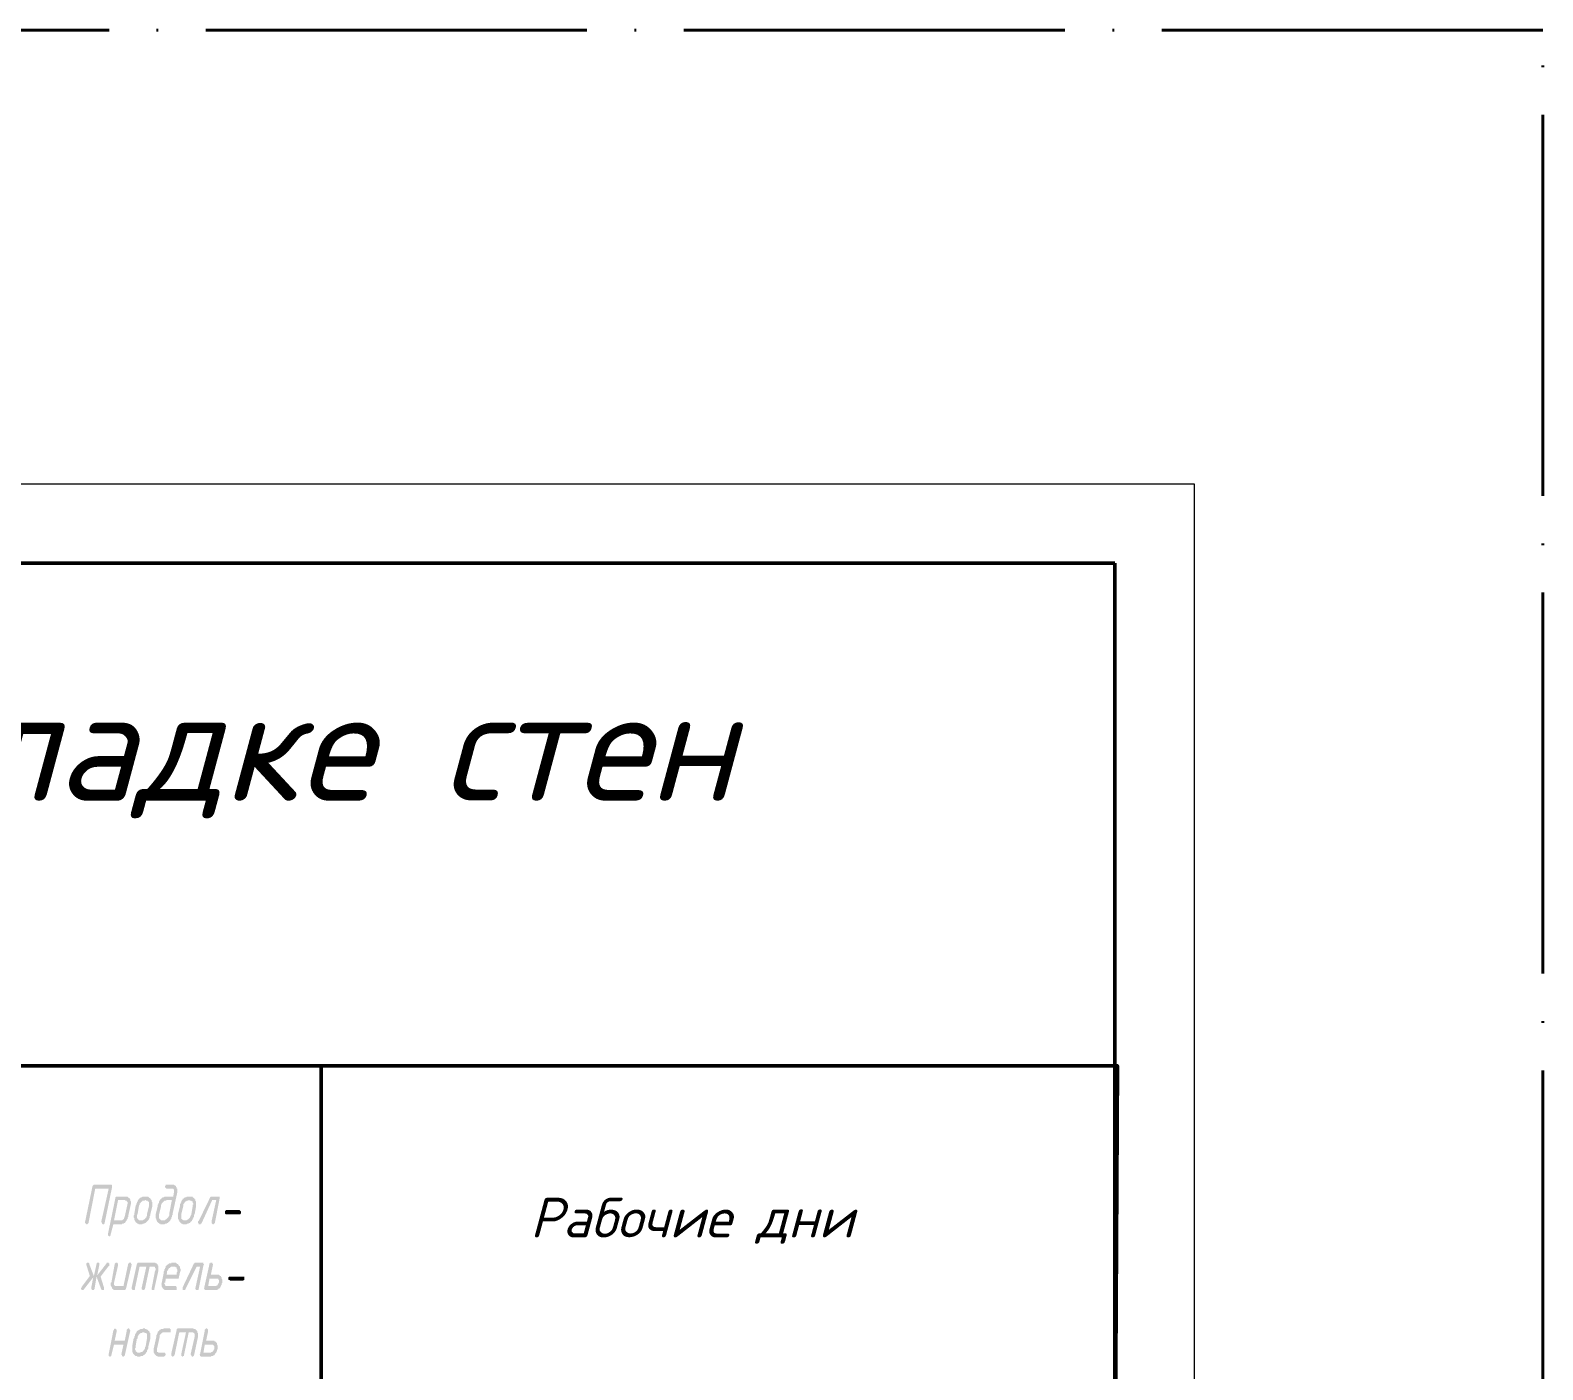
# Model space of a CAD drawing. Header units: millimetres. Extents: x 2279 to 5236, y 896 to 2828.
# Drawn here: x 4213.9 to 4309.2, y 1922.8 to 2007.2 of the extents above; entities that cross this region are included whole.
import ezdxf

# ---------------------------------------------------------------- set-up
doc = ezdxf.new("R2010")
doc.units = ezdxf.units.MM
doc.linetypes.add('ACAD_ISO04W100', pattern=[30, 24, -3, 0, -3])
doc.layers.add('PDF _!!ТОНКАЯ', color=7, linetype='Continuous')
doc.layers.add('PDF _Текст', color=7, linetype='Continuous')
doc.layers.add('ОС', color=1, linetype='Continuous', lineweight=50)
doc.layers.add('Тонкие', color=83, linetype='Continuous', lineweight=15)
doc.styles.add('PDF ISOCPEUR Italic', font='isocpeui.ttf')

msp = doc.modelspace()

# ---------------------------------------------------------------- hatches: boundary and pattern name
at = {"layer": 'PDF _!!ТОНКАЯ', "transparency": 33554559}
for points in [[(4218.848, 1934.229), (4218.001, 1934.229), (4217.578, 1932.07), (4217.536, 1932.028), (4217.536, 1932.028), (4217.493, 1931.986), (4217.493, 1931.986), (4217.451, 1931.986), (4217.451, 1931.986), (4217.409, 1932.028), (4217.409, 1932.028), (4217.366, 1932.07), (4217.366, 1932.113), (4217.366, 1932.113), (4217.366, 1932.155), (4217.366, 1932.155), (4217.832, 1934.399), (4217.874, 1934.441), (4217.874, 1934.441), (4217.917, 1934.483), (4217.917, 1934.483), (4217.959, 1934.483), (4218.975, 1934.483), (4219.017, 1934.483), (4219.017, 1934.483), (4219.06, 1934.441), (4219.06, 1934.441), (4219.06, 1934.399), (4219.06, 1934.356), (4219.06, 1934.314), (4219.06, 1934.314), (4218.594, 1932.07), (4218.594, 1932.028), (4218.552, 1932.028), (4218.552, 1931.986), (4218.509, 1931.986), (4218.509, 1931.986), (4218.467, 1931.986), (4218.425, 1932.028), (4218.425, 1932.028), (4218.425, 1932.07), (4218.382, 1932.113), (4218.382, 1932.113), (4218.382, 1932.155), (4218.382, 1932.155)], [(4225.749, 1933.721), (4225.791, 1933.721), (4225.791, 1933.721), (4225.833, 1933.721), (4225.833, 1933.679), (4225.833, 1933.637), (4225.833, 1933.637), (4225.833, 1933.594), (4225.833, 1933.594), (4225.537, 1932.07), (4225.495, 1932.028), (4225.495, 1932.028), (4225.452, 1931.986), (4225.452, 1931.986), (4225.41, 1931.986), (4225.41, 1931.986), (4225.368, 1932.028), (4225.368, 1932.028), (4225.325, 1932.07), (4225.325, 1932.113), (4225.325, 1932.113), (4225.325, 1932.155), (4225.325, 1932.155), (4225.622, 1933.51), (4225.368, 1933.51), (4224.69, 1932.028), (4224.648, 1932.028), (4224.648, 1931.986), (4224.606, 1931.986), (4224.606, 1931.986), (4224.563, 1931.986), (4224.521, 1931.986), (4224.521, 1932.028), (4224.521, 1932.028), (4224.479, 1932.07), (4224.479, 1932.113), (4224.479, 1932.155), (4224.521, 1932.197), (4225.241, 1933.679), (4225.283, 1933.721), (4225.283, 1933.721), (4225.325, 1933.721), (4225.325, 1933.721)], [(4227.061, 1932.621), (4226.257, 1932.621), (4226.214, 1932.621), (4226.214, 1932.621), (4226.172, 1932.663), (4226.172, 1932.663), (4226.172, 1932.705), (4226.172, 1932.748), (4226.172, 1932.79), (4226.172, 1932.79), (4226.172, 1932.832), (4226.214, 1932.832), (4226.214, 1932.875), (4226.257, 1932.875), (4227.061, 1932.875), (4227.103, 1932.875), (4227.146, 1932.832), (4227.146, 1932.832), (4227.188, 1932.79), (4227.188, 1932.79), (4227.188, 1932.748), (4227.188, 1932.705), (4227.188, 1932.663), (4227.146, 1932.663), (4227.146, 1932.621), (4227.103, 1932.621), (4227.061, 1932.621)], [(4218.086, 1928.684), (4217.959, 1927.922), (4217.917, 1927.879), (4217.917, 1927.837), (4217.874, 1927.837), (4217.874, 1927.837), (4217.832, 1927.837), (4217.832, 1927.837), (4217.79, 1927.837), (4217.79, 1927.879), (4217.747, 1927.879), (4217.747, 1927.922), (4217.747, 1927.964), (4217.747, 1927.964), (4217.747, 1927.964), (4217.874, 1928.641), (4217.282, 1927.879), (4217.282, 1927.837), (4217.239, 1927.837), (4217.239, 1927.837), (4217.197, 1927.837), (4217.155, 1927.837), (4217.155, 1927.879), (4217.112, 1927.879), (4217.112, 1927.922), (4217.112, 1927.964), (4217.112, 1927.964), (4217.155, 1928.006), (4217.155, 1928.049), (4217.663, 1928.726), (4217.451, 1929.403), (4217.451, 1929.446), (4217.451, 1929.446), (4217.451, 1929.488), (4217.451, 1929.53), (4217.451, 1929.53), (4217.493, 1929.573), (4217.536, 1929.573), (4217.536, 1929.573), (4217.578, 1929.573), (4217.578, 1929.573), (4217.62, 1929.53), (4217.62, 1929.488), (4217.62, 1929.488), (4217.917, 1928.726), (4218.086, 1929.488), (4218.086, 1929.53), (4218.086, 1929.53), (4218.128, 1929.573), (4218.128, 1929.573), (4218.171, 1929.573), (4218.213, 1929.573), (4218.213, 1929.573), (4218.255, 1929.53), (4218.255, 1929.53), (4218.255, 1929.488), (4218.255, 1929.446), (4218.255, 1929.403), (4218.255, 1929.403), (4218.128, 1928.768), (4218.721, 1929.53), (4218.721, 1929.573), (4218.763, 1929.573), (4218.806, 1929.573), (4218.806, 1929.573), (4218.848, 1929.573), (4218.848, 1929.53), (4218.89, 1929.53), (4218.89, 1929.488), (4218.89, 1929.446), (4218.89, 1929.403), (4218.89, 1929.361), (4218.848, 1929.361), (4218.34, 1928.684), (4218.552, 1928.006), (4218.552, 1927.964), (4218.552, 1927.964), (4218.552, 1927.922), (4218.552, 1927.879), (4218.552, 1927.837), (4218.509, 1927.837), (4218.509, 1927.837), (4218.467, 1927.837), (4218.425, 1927.837), (4218.425, 1927.837), (4218.382, 1927.879), (4218.382, 1927.879), (4218.382, 1927.879)], [(4220.076, 1929.488), (4220.076, 1929.53), (4220.118, 1929.53), (4220.118, 1929.573), (4220.161, 1929.573), (4220.161, 1929.573), (4220.203, 1929.573), (4220.245, 1929.573), (4220.245, 1929.53), (4220.245, 1929.53), (4220.288, 1929.488), (4220.288, 1929.446), (4220.288, 1929.403), (4220.288, 1929.403), (4219.949, 1927.964), (4219.949, 1927.922), (4219.907, 1927.879), (4219.907, 1927.837), (4219.864, 1927.837), (4219.864, 1927.837), (4219.822, 1927.837), (4219.822, 1927.837), (4219.314, 1927.837), (4219.271, 1927.837), (4219.229, 1927.837), (4219.229, 1927.837), (4219.187, 1927.837), (4219.144, 1927.879), (4219.144, 1927.879), (4219.102, 1927.922), (4219.102, 1927.922), (4219.06, 1927.922), (4219.06, 1927.964), (4219.06, 1928.006), (4219.017, 1928.049), (4219.017, 1928.049), (4219.017, 1928.091), (4218.975, 1928.133), (4218.975, 1928.176), (4218.975, 1928.218), (4218.975, 1928.218), (4218.975, 1928.26), (4218.975, 1928.303), (4219.017, 1928.303), (4219.229, 1929.488), (4219.271, 1929.53), (4219.271, 1929.53), (4219.314, 1929.573), (4219.314, 1929.573), (4219.356, 1929.573), (4219.356, 1929.573), (4219.398, 1929.573), (4219.398, 1929.53), (4219.441, 1929.53), (4219.441, 1929.488), (4219.441, 1929.446), (4219.441, 1929.403), (4219.441, 1929.403), (4219.187, 1928.303), (4219.187, 1928.303), (4219.187, 1928.26), (4219.187, 1928.218), (4219.187, 1928.218), (4219.187, 1928.176), (4219.229, 1928.133), (4219.229, 1928.133), (4219.271, 1928.091), (4219.271, 1928.091), (4219.314, 1928.091), (4219.356, 1928.091), (4219.356, 1928.091), (4219.78, 1928.091)], [(4220.626, 1929.488), (4220.626, 1929.53), (4220.669, 1929.53), (4220.669, 1929.573), (4220.711, 1929.573), (4220.711, 1929.573), (4221.685, 1929.573), (4221.727, 1929.573), (4221.727, 1929.573), (4221.769, 1929.573), (4221.812, 1929.53), (4221.812, 1929.53), (4221.854, 1929.53), (4221.896, 1929.488), (4221.896, 1929.488), (4221.939, 1929.446), (4221.939, 1929.403), (4221.939, 1929.403), (4221.981, 1929.361), (4221.981, 1929.319), (4221.981, 1929.319), (4221.981, 1929.276), (4221.981, 1929.234), (4221.981, 1929.192), (4221.981, 1929.192), (4221.981, 1929.149), (4221.981, 1929.107), (4221.981, 1929.065), (4221.727, 1927.922), (4221.727, 1927.879), (4221.727, 1927.837), (4221.685, 1927.837), (4221.685, 1927.837), (4221.642, 1927.837), (4221.6, 1927.837), (4221.6, 1927.837), (4221.558, 1927.879), (4221.558, 1927.879), (4221.558, 1927.922), (4221.558, 1927.964), (4221.558, 1927.964), (4221.558, 1927.964), (4221.769, 1929.065), (4221.812, 1929.107), (4221.812, 1929.149), (4221.812, 1929.149), (4221.812, 1929.192), (4221.769, 1929.234), (4221.769, 1929.276), (4221.769, 1929.276), (4221.727, 1929.319), (4221.727, 1929.319), (4221.685, 1929.319), (4221.642, 1929.319), (4221.642, 1929.319), (4221.431, 1929.319), (4221.134, 1927.922), (4221.092, 1927.879), (4221.092, 1927.837), (4221.092, 1927.837), (4221.05, 1927.837), (4221.007, 1927.837), (4221.007, 1927.837), (4220.965, 1927.837), (4220.965, 1927.879), (4220.923, 1927.879), (4220.923, 1927.922), (4220.923, 1927.964), (4220.923, 1927.964), (4220.923, 1927.964), (4221.219, 1929.319), (4220.796, 1929.319), (4220.499, 1927.922), (4220.499, 1927.879), (4220.457, 1927.837), (4220.457, 1927.837), (4220.415, 1927.837), (4220.415, 1927.837), (4220.372, 1927.837), (4220.33, 1927.837), (4220.33, 1927.879), (4220.33, 1927.879), (4220.288, 1927.922), (4220.288, 1927.964), (4220.288, 1927.964), (4220.288, 1927.964)], [(4224.733, 1929.573), (4224.775, 1929.573), (4224.817, 1929.573), (4224.817, 1929.53), (4224.817, 1929.53), (4224.817, 1929.488), (4224.86, 1929.446), (4224.817, 1929.403), (4224.817, 1929.403), (4224.521, 1927.922), (4224.521, 1927.879), (4224.479, 1927.837), (4224.479, 1927.837), (4224.436, 1927.837), (4224.436, 1927.837), (4224.394, 1927.837), (4224.352, 1927.837), (4224.352, 1927.879), (4224.309, 1927.879), (4224.309, 1927.922), (4224.309, 1927.964), (4224.309, 1927.964), (4224.309, 1927.964), (4224.606, 1929.319), (4224.394, 1929.319), (4223.674, 1927.879), (4223.674, 1927.837), (4223.632, 1927.837), (4223.59, 1927.837), (4223.59, 1927.837), (4223.547, 1927.837), (4223.547, 1927.837), (4223.505, 1927.837), (4223.505, 1927.879), (4223.505, 1927.922), (4223.505, 1927.964), (4223.505, 1927.964), (4223.505, 1928.006), (4224.225, 1929.53), (4224.267, 1929.53), (4224.267, 1929.573), (4224.309, 1929.573), (4224.309, 1929.573)], [(4227.315, 1928.43), (4226.511, 1928.43), (4226.468, 1928.472), (4226.426, 1928.472), (4226.426, 1928.472), (4226.384, 1928.514), (4226.384, 1928.557), (4226.384, 1928.557), (4226.384, 1928.599), (4226.384, 1928.641), (4226.426, 1928.684), (4226.426, 1928.684), (4226.468, 1928.684), (4226.511, 1928.684), (4227.315, 1928.684), (4227.357, 1928.684), (4227.357, 1928.684), (4227.4, 1928.684), (4227.4, 1928.641), (4227.4, 1928.599), (4227.4, 1928.557), (4227.4, 1928.514), (4227.4, 1928.514), (4227.4, 1928.472), (4227.357, 1928.472), (4227.357, 1928.472), (4227.315, 1928.43)], [(4219.78, 1924.408), (4219.187, 1924.408), (4219.017, 1923.73), (4219.017, 1923.73), (4219.017, 1923.688), (4218.975, 1923.688), (4218.975, 1923.646), (4218.933, 1923.646), (4218.89, 1923.646), (4218.89, 1923.688), (4218.848, 1923.688), (4218.848, 1923.73), (4218.848, 1923.773), (4218.848, 1923.773), (4218.848, 1923.815), (4218.848, 1923.815), (4219.144, 1925.297), (4219.187, 1925.339), (4219.187, 1925.381), (4219.229, 1925.381), (4219.229, 1925.424), (4219.271, 1925.424), (4219.271, 1925.381), (4219.314, 1925.381), (4219.314, 1925.381), (4219.356, 1925.339), (4219.356, 1925.297), (4219.356, 1925.297), (4219.356, 1925.254), (4219.356, 1925.254), (4219.229, 1924.662), (4219.864, 1924.662), (4219.991, 1925.297), (4219.991, 1925.339), (4220.034, 1925.381), (4220.034, 1925.381), (4220.076, 1925.424), (4220.076, 1925.424), (4220.118, 1925.424), (4220.161, 1925.381), (4220.161, 1925.381), (4220.161, 1925.339), (4220.203, 1925.297), (4220.203, 1925.297), (4220.203, 1925.254), (4220.203, 1925.254), (4219.864, 1923.73), (4219.864, 1923.73), (4219.822, 1923.688), (4219.822, 1923.688), (4219.78, 1923.646), (4219.78, 1923.646), (4219.737, 1923.646), (4219.695, 1923.688), (4219.695, 1923.688), (4219.695, 1923.73), (4219.652, 1923.773), (4219.652, 1923.773), (4219.652, 1923.815), (4219.652, 1923.815)], [(4222.32, 1923.646), (4221.981, 1923.646), (4221.981, 1923.646), (4221.939, 1923.646), (4221.896, 1923.688), (4221.854, 1923.688), (4221.854, 1923.688), (4221.812, 1923.73), (4221.812, 1923.73), (4221.769, 1923.773), (4221.769, 1923.773), (4221.727, 1923.815), (4221.727, 1923.815), (4221.727, 1923.857), (4221.685, 1923.9), (4221.685, 1923.942), (4221.685, 1923.984), (4221.685, 1923.984), (4221.685, 1924.027), (4221.685, 1924.069), (4221.685, 1924.111), (4221.685, 1924.111), (4221.685, 1924.154), (4221.854, 1924.916), (4221.854, 1924.958), (4221.854, 1925), (4221.896, 1925.043), (4221.896, 1925.085), (4221.896, 1925.085), (4221.939, 1925.127), (4221.939, 1925.17), (4221.939, 1925.212), (4221.981, 1925.212), (4221.981, 1925.254), (4222.023, 1925.254), (4222.023, 1925.297), (4222.023, 1925.297), (4222.066, 1925.297), (4222.066, 1925.339), (4222.108, 1925.339), (4222.108, 1925.339), (4222.15, 1925.381), (4222.193, 1925.381), (4222.193, 1925.381), (4222.235, 1925.381), (4222.277, 1925.381), (4222.32, 1925.424), (4222.32, 1925.424), (4222.362, 1925.424), (4222.658, 1925.424), (4222.701, 1925.424), (4222.701, 1925.381), (4222.743, 1925.381), (4222.743, 1925.339), (4222.743, 1925.297), (4222.743, 1925.297), (4222.743, 1925.254), (4222.743, 1925.212), (4222.743, 1925.17), (4222.701, 1925.17), (4222.658, 1925.17), (4222.658, 1925.17), (4222.32, 1925.17), (4222.277, 1925.17), (4222.235, 1925.17), (4222.235, 1925.127), (4222.193, 1925.127), (4222.193, 1925.127), (4222.15, 1925.085), (4222.15, 1925.085), (4222.108, 1925.043), (4222.108, 1925.043), (4222.066, 1925), (4222.066, 1924.958), (4222.066, 1924.916), (4222.066, 1924.916), (4221.896, 1924.154), (4221.896, 1924.111), (4221.896, 1924.069), (4221.896, 1924.069), (4221.896, 1924.027), (4221.896, 1924.027), (4221.896, 1923.984), (4221.896, 1923.942), (4221.939, 1923.942), (4221.939, 1923.942), (4221.981, 1923.9), (4222.023, 1923.9), (4222.066, 1923.9), (4222.32, 1923.9), (4222.362, 1923.9), (4222.404, 1923.9), (4222.404, 1923.857), (4222.404, 1923.857), (4222.447, 1923.815), (4222.447, 1923.773), (4222.447, 1923.73), (4222.404, 1923.73), (4222.404, 1923.688), (4222.362, 1923.688), (4222.362, 1923.646), (4222.32, 1923.646)], [(4223.124, 1925.297), (4223.124, 1925.339), (4223.124, 1925.381), (4223.166, 1925.381), (4223.166, 1925.424), (4223.209, 1925.424), (4224.182, 1925.424), (4224.182, 1925.424), (4224.225, 1925.381), (4224.267, 1925.381), (4224.267, 1925.381), (4224.309, 1925.381), (4224.352, 1925.339), (4224.352, 1925.339), (4224.394, 1925.297), (4224.394, 1925.297), (4224.436, 1925.254), (4224.436, 1925.212), (4224.436, 1925.212), (4224.436, 1925.17), (4224.479, 1925.127), (4224.479, 1925.085), (4224.479, 1925.043), (4224.479, 1925.043), (4224.479, 1925), (4224.479, 1924.958), (4224.479, 1924.916), (4224.479, 1924.916), (4224.225, 1923.73), (4224.225, 1923.73), (4224.182, 1923.688), (4224.182, 1923.688), (4224.14, 1923.646), (4224.14, 1923.646), (4224.098, 1923.646), (4224.055, 1923.688), (4224.055, 1923.688), (4224.055, 1923.73), (4224.013, 1923.773), (4224.013, 1923.773), (4224.013, 1923.815), (4224.013, 1923.815), (4224.267, 1924.916), (4224.267, 1924.958), (4224.267, 1925), (4224.267, 1925), (4224.267, 1925.043), (4224.267, 1925.085), (4224.267, 1925.085), (4224.225, 1925.127), (4224.225, 1925.127), (4224.182, 1925.127), (4224.182, 1925.17), (4224.14, 1925.17), (4224.098, 1925.17), (4223.886, 1925.17), (4223.59, 1923.73), (4223.59, 1923.73), (4223.59, 1923.688), (4223.547, 1923.688), (4223.505, 1923.646), (4223.505, 1923.646), (4223.463, 1923.646), (4223.463, 1923.688), (4223.42, 1923.688), (4223.42, 1923.73), (4223.42, 1923.773), (4223.42, 1923.773), (4223.42, 1923.815), (4223.42, 1923.815), (4223.717, 1925.17), (4223.293, 1925.17), (4222.997, 1923.73), (4222.955, 1923.73), (4222.955, 1923.688), (4222.912, 1923.688), (4222.912, 1923.646), (4222.87, 1923.646), (4222.87, 1923.646), (4222.828, 1923.688), (4222.828, 1923.688), (4222.785, 1923.73), (4222.785, 1923.773), (4222.785, 1923.773), (4222.785, 1923.815), (4222.785, 1923.815)]]:
    msp.add_hatch(color=256, dxfattribs=at).paths.add_polyline_path(points)
h = msp.add_hatch(color=256, dxfattribs=at)
h.paths.add_polyline_path([(4223.166, 1933.975), (4222.87, 1932.621), (4222.87, 1932.578), (4222.828, 1932.536), (4222.828, 1932.494), (4222.828, 1932.451), (4222.785, 1932.409), (4222.785, 1932.367), (4222.785, 1932.324), (4222.743, 1932.324), (4222.743, 1932.282), (4222.743, 1932.24), (4222.701, 1932.24), (4222.701, 1932.197), (4222.658, 1932.155), (4222.658, 1932.155), (4222.658, 1932.155), (4222.616, 1932.113), (4222.574, 1932.113), (4222.574, 1932.07), (4222.531, 1932.07), (4222.531, 1932.07), (4222.489, 1932.028), (4222.447, 1932.028), (4222.447, 1932.028), (4222.404, 1932.028), (4222.362, 1931.986), (4222.362, 1931.986), (4222.32, 1931.986), (4222.277, 1931.986), (4222.235, 1931.986), (4222.193, 1931.986), (4222.193, 1931.986), (4222.15, 1931.986), (4222.108, 1931.986), (4222.108, 1932.028), (4222.066, 1932.028), (4222.023, 1932.028), (4222.023, 1932.07), (4221.981, 1932.07), (4221.939, 1932.113), (4221.939, 1932.113), (4221.939, 1932.113), (4221.896, 1932.155), (4221.896, 1932.197), (4221.854, 1932.24), (4221.854, 1932.24), (4221.854, 1932.282), (4221.854, 1932.324), (4221.812, 1932.367), (4221.812, 1932.409), (4221.812, 1932.409), (4221.812, 1932.451), (4221.812, 1932.494), (4221.812, 1932.536), (4221.812, 1932.536), (4221.812, 1932.578), (4221.812, 1932.621), (4221.939, 1933.129), (4221.939, 1933.171), (4221.939, 1933.213), (4221.981, 1933.256), (4221.981, 1933.298), (4221.981, 1933.298), (4222.023, 1933.34), (4222.023, 1933.383), (4222.023, 1933.425), (4222.066, 1933.467), (4222.066, 1933.467), (4222.066, 1933.51), (4222.108, 1933.552), (4222.108, 1933.552), (4222.15, 1933.594), (4222.15, 1933.594), (4222.193, 1933.594), (4222.193, 1933.637), (4222.235, 1933.637), (4222.235, 1933.679), (4222.277, 1933.679), (4222.32, 1933.679), (4222.32, 1933.679), (4222.362, 1933.721), (4222.404, 1933.721), (4222.404, 1933.721), (4222.447, 1933.721), (4222.489, 1933.721), (4222.531, 1933.721), (4222.574, 1933.721), (4222.574, 1933.721), (4222.912, 1933.721), (4222.955, 1933.975), (4222.955, 1934.018), (4222.955, 1934.06), (4222.955, 1934.06), (4222.955, 1934.102), (4222.955, 1934.145), (4222.955, 1934.187), (4222.912, 1934.187), (4222.912, 1934.229), (4222.87, 1934.229), (4222.87, 1934.229), (4222.828, 1934.229), (4222.785, 1934.229), (4222.531, 1934.229), (4222.489, 1934.229), (4222.447, 1934.272), (4222.447, 1934.272), (4222.404, 1934.314), (4222.404, 1934.314), (4222.404, 1934.356), (4222.404, 1934.399), (4222.447, 1934.441), (4222.447, 1934.441), (4222.447, 1934.483), (4222.489, 1934.483), (4222.531, 1934.483), (4222.87, 1934.483), (4222.87, 1934.483), (4222.912, 1934.483), (4222.955, 1934.483), (4222.955, 1934.483), (4222.997, 1934.441), (4223.039, 1934.441), (4223.039, 1934.399), (4223.082, 1934.399), (4223.082, 1934.356), (4223.082, 1934.356), (4223.124, 1934.314), (4223.124, 1934.272), (4223.124, 1934.229), (4223.166, 1934.229), (4223.166, 1934.187), (4223.166, 1934.145), (4223.166, 1934.102), (4223.166, 1934.102), (4223.166, 1934.06), (4223.166, 1934.018), (4223.166, 1933.975)], flags=0)
h.paths.add_polyline_path([(4222.658, 1932.621), (4222.828, 1933.51), (4222.531, 1933.51), (4222.489, 1933.51), (4222.489, 1933.467), (4222.447, 1933.467), (4222.404, 1933.467), (4222.404, 1933.467), (4222.362, 1933.467), (4222.32, 1933.425), (4222.32, 1933.425), (4222.277, 1933.383), (4222.277, 1933.383), (4222.235, 1933.34), (4222.235, 1933.34), (4222.193, 1933.298), (4222.193, 1933.298), (4222.193, 1933.256), (4222.15, 1933.213), (4222.15, 1933.171), (4222.15, 1933.129), (4222.15, 1933.129), (4222.023, 1932.621), (4222.023, 1932.578), (4222.023, 1932.536), (4222.023, 1932.494), (4222.023, 1932.494), (4222.023, 1932.451), (4222.023, 1932.409), (4222.023, 1932.367), (4222.023, 1932.367), (4222.066, 1932.324), (4222.066, 1932.324), (4222.108, 1932.282), (4222.108, 1932.282), (4222.15, 1932.24), (4222.15, 1932.24), (4222.193, 1932.24), (4222.235, 1932.24), (4222.277, 1932.24), (4222.277, 1932.24), (4222.32, 1932.24), (4222.362, 1932.24), (4222.404, 1932.24), (4222.404, 1932.282), (4222.447, 1932.282), (4222.447, 1932.282), (4222.489, 1932.324), (4222.489, 1932.324), (4222.531, 1932.367), (4222.531, 1932.367), (4222.574, 1932.409), (4222.574, 1932.409), (4222.616, 1932.451), (4222.616, 1932.494), (4222.616, 1932.494), (4222.658, 1932.536), (4222.658, 1932.578), (4222.658, 1932.621)], flags=0)
h = msp.add_hatch(color=256, dxfattribs=at)
h.paths.add_polyline_path([(4219.271, 1933.637), (4219.271, 1933.679), (4219.314, 1933.721), (4219.314, 1933.721), (4219.356, 1933.721), (4219.356, 1933.721), (4219.907, 1933.721), (4219.949, 1933.721), (4219.991, 1933.721), (4219.991, 1933.721), (4220.034, 1933.721), (4220.076, 1933.679), (4220.076, 1933.679), (4220.118, 1933.637), (4220.118, 1933.637), (4220.161, 1933.637), (4220.161, 1933.594), (4220.203, 1933.552), (4220.203, 1933.552), (4220.203, 1933.51), (4220.203, 1933.467), (4220.245, 1933.425), (4220.245, 1933.383), (4220.245, 1933.34), (4220.245, 1933.34), (4220.245, 1933.298), (4220.245, 1933.256), (4220.245, 1933.256), (4220.076, 1932.494), (4220.076, 1932.451), (4220.034, 1932.409), (4220.034, 1932.367), (4220.034, 1932.324), (4219.991, 1932.282), (4219.991, 1932.24), (4219.991, 1932.24), (4219.949, 1932.197), (4219.949, 1932.155), (4219.907, 1932.155), (4219.907, 1932.113), (4219.907, 1932.113), (4219.864, 1932.07), (4219.822, 1932.07), (4219.822, 1932.07), (4219.78, 1932.028), (4219.78, 1932.028), (4219.737, 1932.028), (4219.695, 1932.028), (4219.695, 1931.986), (4219.652, 1931.986), (4219.61, 1931.986), (4219.568, 1931.986), (4219.525, 1931.986), (4219.144, 1931.986), (4218.975, 1931.351), (4218.975, 1931.308), (4218.975, 1931.266), (4218.933, 1931.266), (4218.933, 1931.224), (4218.89, 1931.224), (4218.848, 1931.266), (4218.848, 1931.266), (4218.806, 1931.266), (4218.806, 1931.308), (4218.806, 1931.351), (4218.806, 1931.351), (4218.806, 1931.393), (4218.806, 1931.393)], flags=0)
h.paths.add_polyline_path([(4219.441, 1933.51), (4219.187, 1932.24), (4219.61, 1932.24), (4219.61, 1932.24), (4219.652, 1932.24), (4219.695, 1932.24), (4219.737, 1932.282), (4219.737, 1932.282), (4219.78, 1932.282), (4219.78, 1932.324), (4219.822, 1932.324), (4219.822, 1932.367), (4219.822, 1932.409), (4219.864, 1932.451), (4219.864, 1932.451), (4219.864, 1932.494), (4220.034, 1933.256), (4220.034, 1933.298), (4220.034, 1933.298), (4220.034, 1933.34), (4220.034, 1933.383), (4220.034, 1933.383), (4219.991, 1933.425), (4219.991, 1933.425), (4219.991, 1933.467), (4219.949, 1933.467), (4219.907, 1933.467), (4219.864, 1933.51), (4219.864, 1933.51)], flags=0)
h = msp.add_hatch(color=256, dxfattribs=at)
h.paths.add_polyline_path([(4220.457, 1932.621), (4220.542, 1933.129), (4220.542, 1933.171), (4220.584, 1933.213), (4220.584, 1933.256), (4220.584, 1933.298), (4220.626, 1933.298), (4220.626, 1933.34), (4220.626, 1933.383), (4220.669, 1933.425), (4220.669, 1933.467), (4220.669, 1933.467), (4220.711, 1933.51), (4220.711, 1933.552), (4220.753, 1933.552), (4220.753, 1933.594), (4220.753, 1933.594), (4220.796, 1933.594), (4220.796, 1933.637), (4220.838, 1933.637), (4220.88, 1933.679), (4220.88, 1933.679), (4220.923, 1933.679), (4220.923, 1933.679), (4220.965, 1933.721), (4221.007, 1933.721), (4221.05, 1933.721), (4221.05, 1933.721), (4221.092, 1933.721), (4221.134, 1933.721), (4221.177, 1933.721), (4221.219, 1933.721), (4221.219, 1933.721), (4221.261, 1933.721), (4221.304, 1933.721), (4221.304, 1933.721), (4221.346, 1933.721), (4221.388, 1933.679), (4221.388, 1933.679), (4221.431, 1933.637), (4221.473, 1933.637), (4221.473, 1933.594), (4221.473, 1933.594), (4221.515, 1933.552), (4221.515, 1933.552), (4221.558, 1933.51), (4221.558, 1933.467), (4221.558, 1933.425), (4221.558, 1933.425), (4221.6, 1933.383), (4221.6, 1933.34), (4221.6, 1933.298), (4221.6, 1933.256), (4221.6, 1933.256), (4221.6, 1933.213), (4221.6, 1933.171), (4221.6, 1933.129), (4221.6, 1933.129), (4221.473, 1932.621), (4221.473, 1932.578), (4221.473, 1932.536), (4221.431, 1932.494), (4221.431, 1932.451), (4221.431, 1932.409), (4221.431, 1932.367), (4221.388, 1932.367), (4221.388, 1932.324), (4221.388, 1932.282), (4221.346, 1932.282), (4221.346, 1932.24), (4221.346, 1932.24), (4221.304, 1932.197), (4221.304, 1932.197), (4221.261, 1932.155), (4221.261, 1932.155), (4221.219, 1932.113), (4221.219, 1932.113), (4221.177, 1932.07), (4221.177, 1932.07), (4221.134, 1932.07), (4221.092, 1932.028), (4221.092, 1932.028), (4221.05, 1932.028), (4221.007, 1932.028), (4220.965, 1931.986), (4220.965, 1931.986), (4220.923, 1931.986), (4220.88, 1931.986), (4220.838, 1931.986), (4220.838, 1931.986), (4220.796, 1931.986), (4220.753, 1931.986), (4220.753, 1931.986), (4220.711, 1932.028), (4220.669, 1932.028), (4220.669, 1932.028), (4220.626, 1932.07), (4220.584, 1932.07), (4220.584, 1932.113), (4220.542, 1932.113), (4220.542, 1932.113), (4220.542, 1932.155), (4220.499, 1932.197), (4220.499, 1932.24), (4220.457, 1932.24), (4220.457, 1932.282), (4220.457, 1932.324), (4220.457, 1932.367), (4220.415, 1932.409), (4220.415, 1932.409), (4220.415, 1932.451), (4220.415, 1932.494), (4220.415, 1932.536), (4220.415, 1932.536), (4220.457, 1932.578), (4220.457, 1932.621)], flags=0)
h.paths.add_polyline_path([(4221.261, 1932.621), (4221.388, 1933.129), (4221.388, 1933.171), (4221.388, 1933.213), (4221.388, 1933.213), (4221.388, 1933.256), (4221.388, 1933.298), (4221.388, 1933.34), (4221.388, 1933.34), (4221.388, 1933.383), (4221.346, 1933.425), (4221.346, 1933.425), (4221.304, 1933.425), (4221.304, 1933.467), (4221.261, 1933.467), (4221.261, 1933.467), (4221.219, 1933.467), (4221.177, 1933.51), (4221.134, 1933.51), (4221.134, 1933.51), (4221.092, 1933.467), (4221.05, 1933.467), (4221.007, 1933.467), (4221.007, 1933.467), (4220.965, 1933.467), (4220.965, 1933.425), (4220.923, 1933.425), (4220.923, 1933.383), (4220.88, 1933.383), (4220.88, 1933.34), (4220.838, 1933.34), (4220.838, 1933.298), (4220.796, 1933.298), (4220.796, 1933.256), (4220.796, 1933.213), (4220.753, 1933.171), (4220.753, 1933.129), (4220.753, 1933.129), (4220.669, 1932.621), (4220.626, 1932.578), (4220.626, 1932.536), (4220.626, 1932.494), (4220.626, 1932.494), (4220.626, 1932.451), (4220.626, 1932.409), (4220.626, 1932.367), (4220.669, 1932.367), (4220.669, 1932.324), (4220.669, 1932.324), (4220.711, 1932.282), (4220.711, 1932.282), (4220.753, 1932.24), (4220.796, 1932.24), (4220.838, 1932.24), (4220.838, 1932.24), (4220.88, 1932.24), (4220.923, 1932.24), (4220.923, 1932.24), (4220.965, 1932.24), (4221.007, 1932.24), (4221.05, 1932.282), (4221.05, 1932.282), (4221.092, 1932.282), (4221.092, 1932.324), (4221.134, 1932.324), (4221.134, 1932.367), (4221.177, 1932.367), (4221.177, 1932.409), (4221.219, 1932.409), (4221.219, 1932.451), (4221.219, 1932.494), (4221.261, 1932.494), (4221.261, 1932.536), (4221.261, 1932.578), (4221.261, 1932.621)], flags=0)
h = msp.add_hatch(color=256, dxfattribs=at)
h.paths.add_polyline_path([(4223.209, 1932.621), (4223.336, 1933.129), (4223.336, 1933.171), (4223.336, 1933.213), (4223.336, 1933.256), (4223.378, 1933.298), (4223.378, 1933.298), (4223.378, 1933.34), (4223.42, 1933.383), (4223.42, 1933.425), (4223.42, 1933.467), (4223.463, 1933.467), (4223.463, 1933.51), (4223.505, 1933.552), (4223.505, 1933.552), (4223.505, 1933.594), (4223.547, 1933.594), (4223.547, 1933.594), (4223.59, 1933.637), (4223.59, 1933.637), (4223.632, 1933.679), (4223.674, 1933.679), (4223.674, 1933.679), (4223.717, 1933.679), (4223.759, 1933.721), (4223.759, 1933.721), (4223.801, 1933.721), (4223.844, 1933.721), (4223.886, 1933.721), (4223.886, 1933.721), (4223.928, 1933.721), (4223.971, 1933.721), (4224.013, 1933.721), (4224.055, 1933.721), (4224.055, 1933.721), (4224.098, 1933.721), (4224.14, 1933.721), (4224.14, 1933.679), (4224.182, 1933.679), (4224.182, 1933.637), (4224.225, 1933.637), (4224.267, 1933.594), (4224.267, 1933.594), (4224.267, 1933.552), (4224.309, 1933.552), (4224.309, 1933.51), (4224.309, 1933.467), (4224.352, 1933.425), (4224.352, 1933.425), (4224.352, 1933.383), (4224.352, 1933.34), (4224.352, 1933.298), (4224.352, 1933.256), (4224.352, 1933.256), (4224.352, 1933.213), (4224.352, 1933.171), (4224.352, 1933.129), (4224.352, 1933.129), (4224.267, 1932.621), (4224.225, 1932.578), (4224.225, 1932.536), (4224.225, 1932.494), (4224.225, 1932.451), (4224.182, 1932.409), (4224.182, 1932.367), (4224.182, 1932.367), (4224.14, 1932.324), (4224.14, 1932.282), (4224.14, 1932.282), (4224.098, 1932.24), (4224.098, 1932.24), (4224.098, 1932.197), (4224.055, 1932.197), (4224.055, 1932.155), (4224.013, 1932.155), (4224.013, 1932.113), (4223.971, 1932.113), (4223.971, 1932.07), (4223.928, 1932.07), (4223.886, 1932.07), (4223.886, 1932.028), (4223.844, 1932.028), (4223.801, 1932.028), (4223.801, 1932.028), (4223.759, 1931.986), (4223.717, 1931.986), (4223.674, 1931.986), (4223.632, 1931.986), (4223.632, 1931.986), (4223.59, 1931.986), (4223.547, 1931.986), (4223.547, 1931.986), (4223.505, 1931.986), (4223.463, 1932.028), (4223.463, 1932.028), (4223.42, 1932.028), (4223.378, 1932.07), (4223.378, 1932.07), (4223.336, 1932.113), (4223.336, 1932.113), (4223.336, 1932.113), (4223.293, 1932.155), (4223.293, 1932.197), (4223.251, 1932.24), (4223.251, 1932.24), (4223.251, 1932.282), (4223.209, 1932.324), (4223.209, 1932.367), (4223.209, 1932.409), (4223.209, 1932.409), (4223.209, 1932.451), (4223.209, 1932.494), (4223.209, 1932.536), (4223.209, 1932.536), (4223.209, 1932.578), (4223.209, 1932.621)], flags=0)
h.paths.add_polyline_path([(4224.055, 1932.621), (4224.14, 1933.129), (4224.14, 1933.171), (4224.14, 1933.213), (4224.182, 1933.213), (4224.182, 1933.256), (4224.182, 1933.298), (4224.14, 1933.34), (4224.14, 1933.34), (4224.14, 1933.383), (4224.14, 1933.425), (4224.098, 1933.425), (4224.098, 1933.425), (4224.055, 1933.467), (4224.055, 1933.467), (4224.013, 1933.467), (4223.971, 1933.467), (4223.928, 1933.51), (4223.928, 1933.51), (4223.886, 1933.51), (4223.844, 1933.467), (4223.844, 1933.467), (4223.801, 1933.467), (4223.759, 1933.467), (4223.759, 1933.467), (4223.717, 1933.425), (4223.674, 1933.425), (4223.674, 1933.383), (4223.632, 1933.383), (4223.632, 1933.34), (4223.632, 1933.34), (4223.59, 1933.298), (4223.59, 1933.298), (4223.547, 1933.256), (4223.547, 1933.213), (4223.547, 1933.171), (4223.547, 1933.129), (4223.547, 1933.129), (4223.42, 1932.621), (4223.42, 1932.578), (4223.42, 1932.536), (4223.42, 1932.494), (4223.42, 1932.494), (4223.42, 1932.451), (4223.42, 1932.409), (4223.42, 1932.367), (4223.42, 1932.367), (4223.42, 1932.324), (4223.463, 1932.324), (4223.463, 1932.282), (4223.505, 1932.282), (4223.547, 1932.24), (4223.547, 1932.24), (4223.59, 1932.24), (4223.632, 1932.24), (4223.632, 1932.24), (4223.674, 1932.24), (4223.717, 1932.24), (4223.759, 1932.24), (4223.759, 1932.24), (4223.801, 1932.282), (4223.844, 1932.282), (4223.844, 1932.282), (4223.886, 1932.324), (4223.886, 1932.324), (4223.928, 1932.367), (4223.928, 1932.367), (4223.971, 1932.409), (4223.971, 1932.409), (4223.971, 1932.451), (4224.013, 1932.494), (4224.013, 1932.494), (4224.013, 1932.536), (4224.055, 1932.578), (4224.055, 1932.621)], flags=0)
h = msp.add_hatch(color=256, dxfattribs=at)
h.paths.add_polyline_path([(4223.124, 1928.938), (4223.166, 1928.98), (4223.166, 1929.022), (4223.166, 1929.065), (4223.166, 1929.107), (4223.166, 1929.107), (4223.166, 1929.149), (4223.124, 1929.192), (4223.124, 1929.192), (4223.124, 1929.234), (4223.124, 1929.276), (4223.082, 1929.276), (4223.082, 1929.276), (4223.039, 1929.319), (4222.997, 1929.319), (4222.955, 1929.319), (4222.955, 1929.319), (4222.912, 1929.319), (4222.87, 1929.319), (4222.87, 1929.319), (4222.828, 1929.319), (4222.785, 1929.319), (4222.743, 1929.276), (4222.743, 1929.276), (4222.701, 1929.276), (4222.701, 1929.234), (4222.658, 1929.234), (4222.658, 1929.234), (4222.616, 1929.192), (4222.616, 1929.149), (4222.574, 1929.149), (4222.574, 1929.107), (4222.574, 1929.065), (4222.531, 1929.065), (4222.531, 1929.022), (4222.531, 1928.98), (4222.531, 1928.938), (4222.489, 1928.811), (4223.124, 1928.811)], flags=0)
h.paths.add_polyline_path([(4223.336, 1928.938), (4223.251, 1928.557), (4222.447, 1928.557), (4222.404, 1928.303), (4222.362, 1928.303), (4222.362, 1928.26), (4222.362, 1928.218), (4222.362, 1928.218), (4222.404, 1928.176), (4222.404, 1928.133), (4222.404, 1928.133), (4222.447, 1928.091), (4222.447, 1928.091), (4222.489, 1928.091), (4222.531, 1928.091), (4222.531, 1928.091), (4223.039, 1928.091), (4223.082, 1928.091), (4223.082, 1928.049), (4223.124, 1928.049), (4223.124, 1928.006), (4223.124, 1927.964), (4223.124, 1927.964), (4223.124, 1927.922), (4223.124, 1927.879), (4223.124, 1927.837), (4223.082, 1927.837), (4223.039, 1927.837), (4223.039, 1927.837), (4222.489, 1927.837), (4222.447, 1927.837), (4222.447, 1927.837), (4222.404, 1927.837), (4222.362, 1927.837), (4222.362, 1927.879), (4222.32, 1927.879), (4222.277, 1927.922), (4222.277, 1927.922), (4222.277, 1927.922), (4222.235, 1927.964), (4222.235, 1928.006), (4222.193, 1928.049), (4222.193, 1928.049), (4222.193, 1928.091), (4222.193, 1928.133), (4222.193, 1928.176), (4222.15, 1928.218), (4222.15, 1928.218), (4222.193, 1928.26), (4222.193, 1928.303), (4222.193, 1928.303), (4222.32, 1928.938), (4222.32, 1928.98), (4222.32, 1929.022), (4222.362, 1929.065), (4222.362, 1929.107), (4222.362, 1929.149), (4222.404, 1929.192), (4222.404, 1929.234), (4222.404, 1929.234), (4222.447, 1929.276), (4222.447, 1929.319), (4222.447, 1929.361), (4222.489, 1929.361), (4222.489, 1929.403), (4222.531, 1929.403), (4222.531, 1929.446), (4222.574, 1929.446), (4222.574, 1929.446), (4222.616, 1929.488), (4222.616, 1929.488), (4222.658, 1929.53), (4222.701, 1929.53), (4222.701, 1929.53), (4222.743, 1929.53), (4222.785, 1929.53), (4222.785, 1929.573), (4222.828, 1929.573), (4222.87, 1929.573), (4222.912, 1929.573), (4222.955, 1929.573), (4222.955, 1929.573), (4222.997, 1929.573), (4223.039, 1929.573), (4223.039, 1929.573), (4223.082, 1929.573), (4223.124, 1929.53), (4223.124, 1929.53), (4223.166, 1929.488), (4223.209, 1929.488), (4223.209, 1929.446), (4223.251, 1929.446), (4223.251, 1929.446), (4223.251, 1929.403), (4223.293, 1929.361), (4223.293, 1929.361), (4223.336, 1929.319), (4223.336, 1929.276), (4223.336, 1929.234), (4223.336, 1929.192), (4223.378, 1929.192), (4223.378, 1929.149), (4223.378, 1929.107), (4223.378, 1929.065), (4223.378, 1929.065), (4223.378, 1929.022), (4223.336, 1928.98), (4223.336, 1928.938)], flags=0)
h = msp.add_hatch(color=256, dxfattribs=at)
h.paths.add_polyline_path([(4224.987, 1927.837), (4224.944, 1927.837), (4224.902, 1927.837), (4224.902, 1927.879), (4224.902, 1927.879), (4224.86, 1927.922), (4224.86, 1927.964), (4224.86, 1927.964), (4224.86, 1927.964), (4225.198, 1929.488), (4225.198, 1929.53), (4225.241, 1929.53), (4225.241, 1929.573), (4225.283, 1929.573), (4225.283, 1929.573), (4225.325, 1929.573), (4225.368, 1929.573), (4225.368, 1929.53), (4225.368, 1929.53), (4225.41, 1929.488), (4225.41, 1929.446), (4225.41, 1929.403), (4225.41, 1929.403), (4225.283, 1928.811), (4225.664, 1928.811), (4225.706, 1928.811), (4225.749, 1928.811), (4225.749, 1928.811), (4225.791, 1928.811), (4225.833, 1928.768), (4225.833, 1928.768), (4225.876, 1928.726), (4225.918, 1928.726), (4225.918, 1928.726), (4225.918, 1928.684), (4225.96, 1928.641), (4225.96, 1928.599), (4225.96, 1928.599), (4225.96, 1928.557), (4226.003, 1928.514), (4226.003, 1928.472), (4226.003, 1928.43), (4226.003, 1928.43), (4226.003, 1928.387), (4226.003, 1928.345), (4226.003, 1928.303), (4225.96, 1928.26), (4225.96, 1928.218), (4225.96, 1928.218), (4225.96, 1928.176), (4225.918, 1928.133), (4225.918, 1928.091), (4225.876, 1928.049), (4225.876, 1928.049), (4225.876, 1928.006), (4225.833, 1927.964), (4225.833, 1927.964), (4225.791, 1927.922), (4225.791, 1927.922), (4225.749, 1927.922), (4225.749, 1927.879), (4225.706, 1927.879), (4225.706, 1927.879), (4225.664, 1927.837), (4225.622, 1927.837), (4225.579, 1927.837), (4225.579, 1927.837), (4225.537, 1927.837), (4225.495, 1927.837), (4225.452, 1927.837)], flags=0)
h.paths.add_polyline_path([(4225.622, 1928.557), (4225.198, 1928.557), (4225.114, 1928.091), (4225.537, 1928.091), (4225.537, 1928.091), (4225.579, 1928.091), (4225.622, 1928.091), (4225.622, 1928.091), (4225.664, 1928.133), (4225.664, 1928.133), (4225.706, 1928.133), (4225.706, 1928.176), (4225.749, 1928.218), (4225.749, 1928.218), (4225.749, 1928.26), (4225.791, 1928.303), (4225.791, 1928.303), (4225.791, 1928.345), (4225.791, 1928.387), (4225.791, 1928.43), (4225.791, 1928.43), (4225.791, 1928.472), (4225.749, 1928.514), (4225.749, 1928.514), (4225.749, 1928.557), (4225.706, 1928.557), (4225.664, 1928.557), (4225.664, 1928.557), (4225.622, 1928.557)], flags=0)
h = msp.add_hatch(color=256, dxfattribs=at)
h.paths.add_polyline_path([(4220.33, 1924.281), (4220.415, 1924.789), (4220.457, 1924.831), (4220.457, 1924.873), (4220.457, 1924.916), (4220.499, 1924.958), (4220.499, 1925), (4220.499, 1925.043), (4220.499, 1925.043), (4220.542, 1925.085), (4220.542, 1925.127), (4220.584, 1925.127), (4220.584, 1925.17), (4220.584, 1925.212), (4220.626, 1925.212), (4220.626, 1925.254), (4220.669, 1925.254), (4220.669, 1925.297), (4220.711, 1925.297), (4220.711, 1925.297), (4220.753, 1925.339), (4220.753, 1925.339), (4220.796, 1925.339), (4220.838, 1925.381), (4220.838, 1925.381), (4220.88, 1925.381), (4220.923, 1925.381), (4220.965, 1925.381), (4220.965, 1925.381), (4221.007, 1925.424), (4221.05, 1925.424), (4221.092, 1925.424), (4221.134, 1925.424), (4221.134, 1925.381), (4221.177, 1925.381), (4221.219, 1925.381), (4221.219, 1925.381), (4221.261, 1925.339), (4221.304, 1925.339), (4221.304, 1925.339), (4221.346, 1925.297), (4221.346, 1925.254), (4221.388, 1925.254), (4221.388, 1925.254), (4221.431, 1925.212), (4221.431, 1925.17), (4221.431, 1925.127), (4221.473, 1925.127), (4221.473, 1925.085), (4221.473, 1925.043), (4221.473, 1925), (4221.473, 1924.958), (4221.473, 1924.916), (4221.473, 1924.916), (4221.473, 1924.873), (4221.473, 1924.831), (4221.473, 1924.789), (4221.473, 1924.789), (4221.346, 1924.281), (4221.346, 1924.238), (4221.346, 1924.196), (4221.346, 1924.154), (4221.304, 1924.111), (4221.304, 1924.069), (4221.304, 1924.069), (4221.261, 1924.027), (4221.261, 1923.984), (4221.261, 1923.942), (4221.219, 1923.942), (4221.219, 1923.942), (4221.219, 1923.9), (4221.177, 1923.857), (4221.177, 1923.857), (4221.177, 1923.815), (4221.134, 1923.815), (4221.134, 1923.773), (4221.092, 1923.773), (4221.05, 1923.73), (4221.05, 1923.73), (4221.007, 1923.73), (4221.007, 1923.688), (4220.965, 1923.688), (4220.923, 1923.688), (4220.88, 1923.688), (4220.88, 1923.688), (4220.838, 1923.646), (4220.796, 1923.646), (4220.753, 1923.646), (4220.711, 1923.646), (4220.711, 1923.646), (4220.669, 1923.646), (4220.669, 1923.646), (4220.626, 1923.688), (4220.584, 1923.688), (4220.542, 1923.688), (4220.542, 1923.688), (4220.499, 1923.73), (4220.499, 1923.73), (4220.457, 1923.773), (4220.457, 1923.773), (4220.415, 1923.815), (4220.415, 1923.815), (4220.372, 1923.857), (4220.372, 1923.9), (4220.372, 1923.9), (4220.33, 1923.942), (4220.33, 1923.984), (4220.33, 1924.027), (4220.33, 1924.069), (4220.33, 1924.111), (4220.33, 1924.154), (4220.33, 1924.154), (4220.33, 1924.196), (4220.33, 1924.238), (4220.33, 1924.281), (4220.33, 1924.281)], flags=0)
h.paths.add_polyline_path([(4221.177, 1924.281), (4221.261, 1924.789), (4221.261, 1924.831), (4221.261, 1924.873), (4221.261, 1924.916), (4221.261, 1924.916), (4221.261, 1924.958), (4221.261, 1925), (4221.261, 1925), (4221.261, 1925.043), (4221.261, 1925.085), (4221.219, 1925.085), (4221.219, 1925.127), (4221.177, 1925.127), (4221.134, 1925.127), (4221.134, 1925.127), (4221.092, 1925.17), (4221.05, 1925.17), (4221.05, 1925.17), (4221.007, 1925.17), (4220.965, 1925.17), (4220.923, 1925.127), (4220.923, 1925.127), (4220.88, 1925.127), (4220.838, 1925.127), (4220.838, 1925.085), (4220.796, 1925.085), (4220.796, 1925.085), (4220.753, 1925.043), (4220.753, 1925.043), (4220.711, 1925), (4220.711, 1924.958), (4220.711, 1924.958), (4220.669, 1924.916), (4220.669, 1924.873), (4220.669, 1924.831), (4220.669, 1924.789), (4220.626, 1924.789), (4220.542, 1924.281), (4220.542, 1924.238), (4220.542, 1924.196), (4220.499, 1924.154), (4220.499, 1924.154), (4220.499, 1924.111), (4220.542, 1924.069), (4220.542, 1924.027), (4220.542, 1924.027), (4220.542, 1923.984), (4220.584, 1923.984), (4220.584, 1923.942), (4220.626, 1923.942), (4220.626, 1923.942), (4220.669, 1923.9), (4220.711, 1923.9), (4220.753, 1923.9), (4220.753, 1923.9), (4220.796, 1923.9), (4220.838, 1923.9), (4220.838, 1923.9), (4220.88, 1923.942), (4220.923, 1923.942), (4220.923, 1923.942), (4220.965, 1923.942), (4221.007, 1923.984), (4221.007, 1923.984), (4221.05, 1924.027), (4221.05, 1924.027), (4221.05, 1924.069), (4221.092, 1924.069), (4221.092, 1924.111), (4221.134, 1924.154), (4221.134, 1924.196), (4221.134, 1924.196), (4221.134, 1924.238), (4221.177, 1924.281)], flags=0)
h = msp.add_hatch(color=256, dxfattribs=at)
h.paths.add_polyline_path([(4224.69, 1923.646), (4224.648, 1923.646), (4224.648, 1923.688), (4224.606, 1923.688), (4224.606, 1923.73), (4224.563, 1923.773), (4224.563, 1923.773), (4224.606, 1923.815), (4224.606, 1923.815), (4224.902, 1925.297), (4224.902, 1925.339), (4224.944, 1925.381), (4224.944, 1925.381), (4224.987, 1925.424), (4224.987, 1925.424), (4225.029, 1925.424), (4225.071, 1925.381), (4225.071, 1925.381), (4225.114, 1925.339), (4225.114, 1925.297), (4225.114, 1925.297), (4225.114, 1925.254), (4225.114, 1925.254), (4224.987, 1924.662), (4225.41, 1924.662), (4225.41, 1924.662), (4225.452, 1924.662), (4225.495, 1924.662), (4225.495, 1924.619), (4225.537, 1924.619), (4225.579, 1924.577), (4225.579, 1924.577), (4225.622, 1924.535), (4225.622, 1924.535), (4225.622, 1924.535), (4225.664, 1924.492), (4225.664, 1924.45), (4225.664, 1924.408), (4225.706, 1924.365), (4225.706, 1924.365), (4225.706, 1924.323), (4225.706, 1924.281), (4225.706, 1924.238), (4225.706, 1924.238), (4225.706, 1924.196), (4225.706, 1924.154), (4225.706, 1924.111), (4225.664, 1924.069), (4225.664, 1924.027), (4225.664, 1923.984), (4225.622, 1923.942), (4225.622, 1923.942), (4225.622, 1923.9), (4225.579, 1923.857), (4225.579, 1923.857), (4225.537, 1923.815), (4225.537, 1923.773), (4225.537, 1923.773), (4225.495, 1923.773), (4225.495, 1923.73), (4225.452, 1923.73), (4225.41, 1923.688), (4225.41, 1923.688), (4225.368, 1923.688), (4225.325, 1923.688), (4225.325, 1923.688), (4225.283, 1923.646), (4225.241, 1923.646), (4225.198, 1923.646), (4225.156, 1923.646)], flags=0)
h.paths.add_polyline_path([(4225.325, 1924.408), (4224.902, 1924.408), (4224.817, 1923.9), (4225.241, 1923.9), (4225.241, 1923.9), (4225.283, 1923.9), (4225.325, 1923.942), (4225.325, 1923.942), (4225.368, 1923.942), (4225.41, 1923.984), (4225.41, 1923.984), (4225.41, 1924.027), (4225.452, 1924.027), (4225.452, 1924.069), (4225.495, 1924.111), (4225.495, 1924.154), (4225.495, 1924.154), (4225.495, 1924.196), (4225.495, 1924.238), (4225.495, 1924.238), (4225.495, 1924.281), (4225.495, 1924.323), (4225.495, 1924.323), (4225.452, 1924.365), (4225.452, 1924.365), (4225.41, 1924.408), (4225.41, 1924.408), (4225.368, 1924.408), (4225.325, 1924.408)], flags=0)

# ---------------------------------------------------------------- linework, layer by layer
at = {"color": 242, "linetype": 'ACAD_ISO04W100', "lineweight": 40, "true_color": 0xcd2027}
msp.add_lwpolyline([(3389.53, 1345.778), (4309.17, 1345.778), (4309.17, 2007.207), (3389.53, 2007.207)], close=True, dxfattribs=at)
at = {"layer": 'PDF _!!ТОНКАЯ', "lineweight": 50}
for points in [[(4272.232, 1819.495), (3975.254, 1819.495), (3975.254, 1941.977), (4282.378, 1941.977), (4282.223, 1912.004), (3975.254, 1912.004)], [(4232.226, 1941.977), (4232.226, 1819.495)]]:
    msp.add_lwpolyline(points, dxfattribs=at)
at = {"layer": 'ОС', "color": 7}
for p, q in [((3466.223, 1973.641), (4282.223, 1973.641)), ((4282.223, 1973.641), (4282.223, 1389.641))]:
    msp.add_line(p, q, dxfattribs=at)
at = {"layer": 'Тонкие', "color": 7}
for p, q in [((3446.223, 1978.641), (4287.223, 1978.641)), ((4287.223, 1978.641), (4287.223, 1384.641))]:
    msp.add_line(p, q, dxfattribs=at)

# ---------------------------------------------------------------- texts
at = {"layer": 'PDF _Текст', "attachment_point": 7, "style": 'PDF ISOCPEUR Italic'}
for s, insert, char_height in [('Календарный график на производство работ по кладке стен', (3985.681, 1956.769), 6.99972), ('Рабочие дни', (4245.381, 1930.758), 2.4999)]:
    msp.add_mtext(s, dxfattribs=dict(at, insert=insert, char_height=char_height))

doc.saveas('drawing.dxf')
